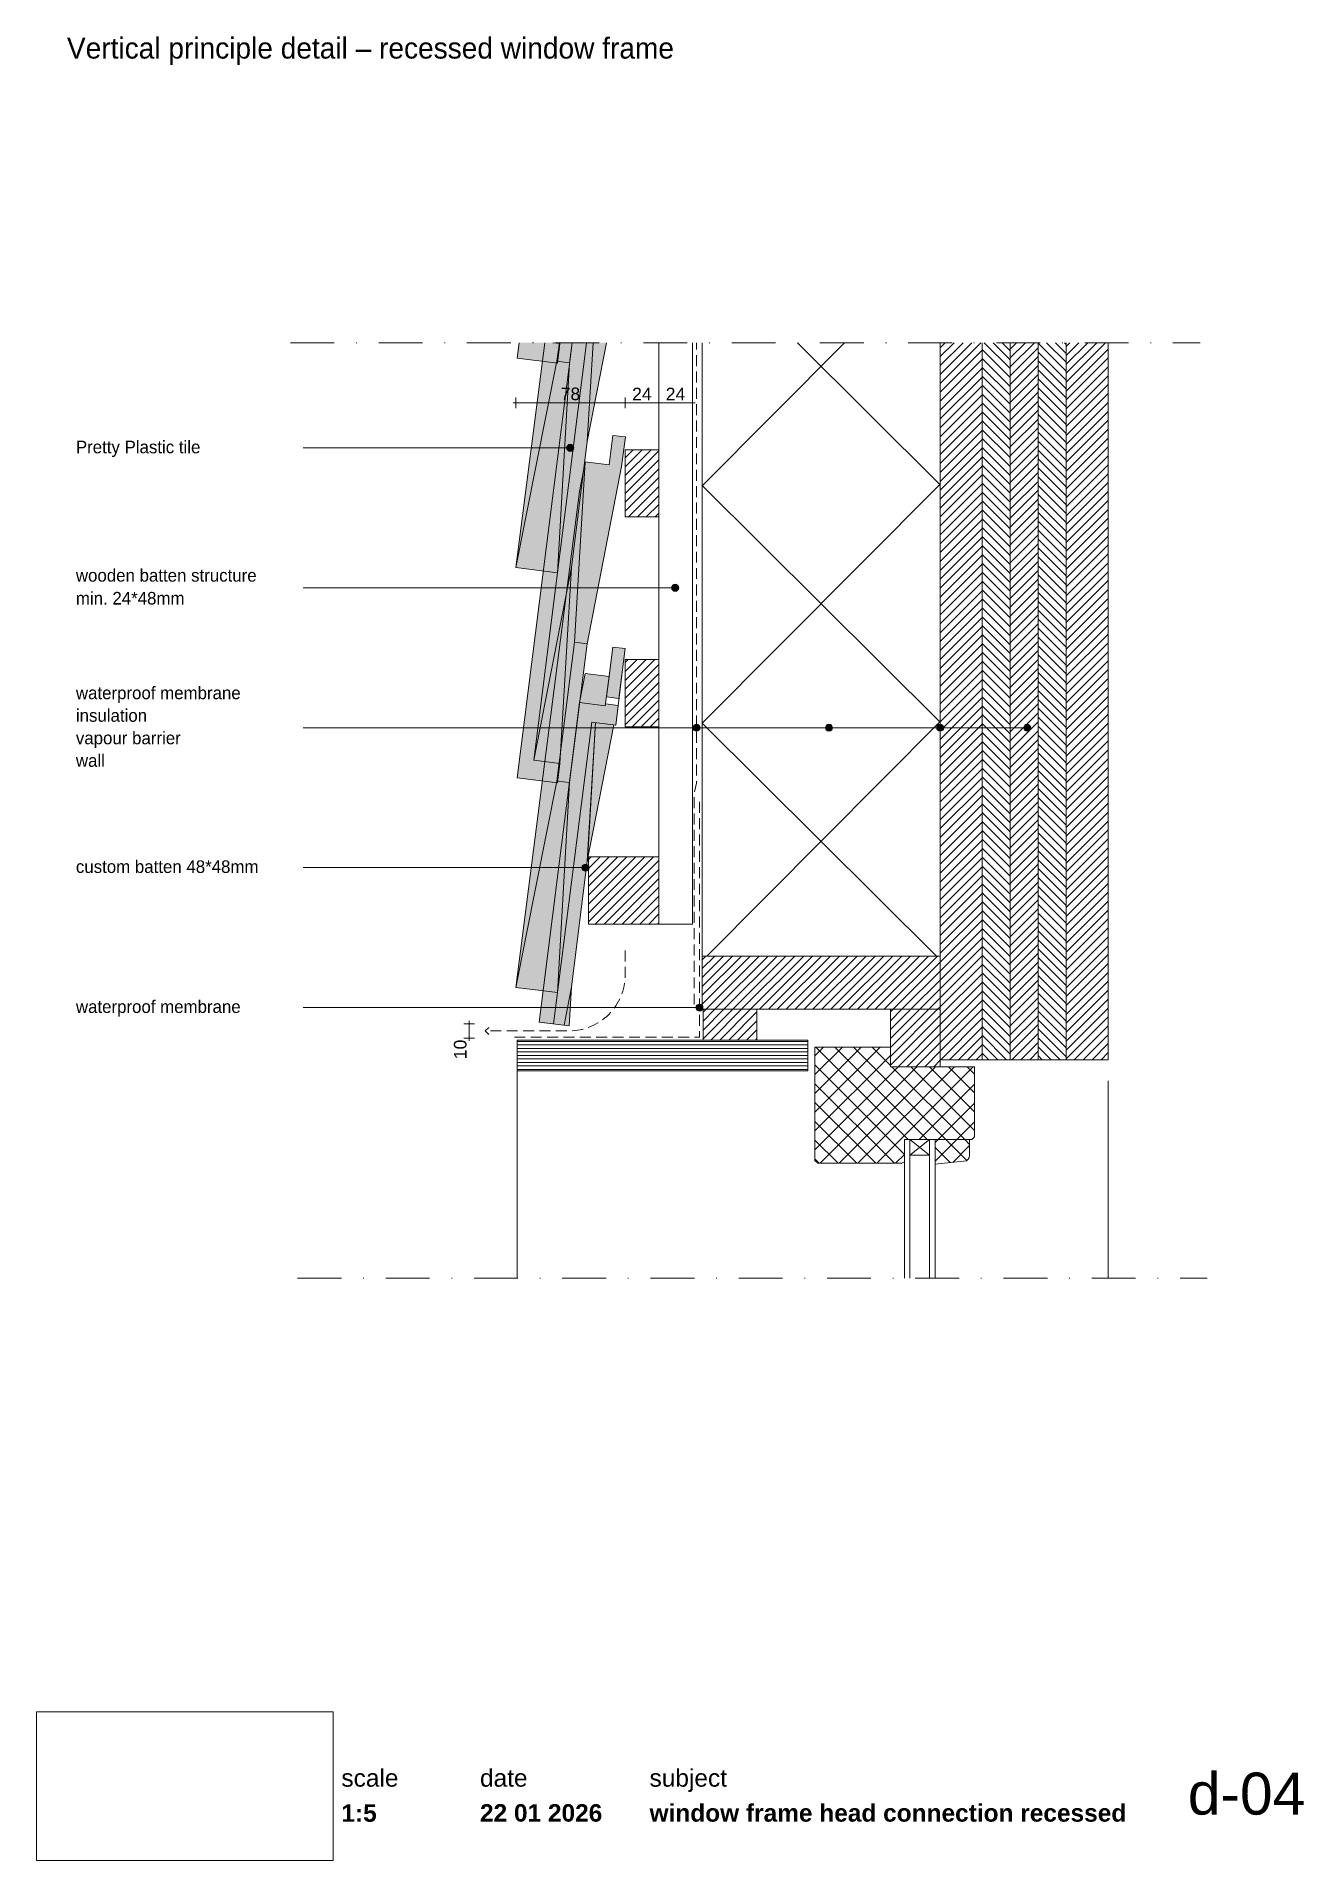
# Paper-space layout 'd-04 window frame head connection recessed (1)' of a CAD drawing. Header units: millimetres. Extents: x 14 to 195, y 11 to 272.
import ezdxf
from ezdxf.xclip import XClip

# ---------------------------------------------------------------- set-up
doc = ezdxf.new("R2010")
doc.units = ezdxf.units.MM
doc.header["$MEASUREMENT"] = 0
doc.header["$XCLIPFRAME"] = 0
for name, pattern in [('B0302', [12.51, 6.26, -3.125, 0, -3.125]), ('B0701', [2.3412, 1.56, -0.7812]), ('Wipeout_Contour', [1000, 0, -1000])]:
    doc.linetypes.add(name, pattern=pattern)
for name, color, linetype in [('#01', 7, 'Continuous'), ('00 tegels', 7, 'Continuous'), ('Dim - 1_50_100', 7, 'Continuous'), ('Info - 1_50_100', 7, 'Continuous'), ('Info - 1_5_10', 7, 'Continuous'), ('Info - Nederlands', 7, 'Continuous')]:
    doc.layers.add(name, color=color, linetype=linetype)
doc.styles.add('GENERATED_STYLE_1', font='HelveticaNeue.ttc')
doc.styles.add('GENERATED_STYLE_2', font='HelveticaNeue.ttc')
doc.styles.add('GENERATED_STYLE_3', font='Helvetica.ttc')
doc.styles.add('GENERATED_STYLE_4', font='')
doc.styles.get('GENERATED_STYLE_4').set_extended_font_data('Work Sans')
picture_1 = doc.add_image_def('image1.png', size_in_pixel=(317, 159))
pattern_1 = [(45, (-1318.63465, -121.7596), (-0.6363961, 0.6363961), [])]
pattern_2 = [(45, (-1318.6347, -121.7596), (-1.343503, 1.343503), []), (135, (-1318.6347, -121.7596), (1.343503, 1.343503), [])]
pattern_3 = [(315, (-1318.63465, -121.7596), (0.6363961, 0.6363961), [])]

# ---------------------------------------------------------------- blocks, each defined once
blk = doc.blocks.new('Drawing_1_1', base_point=(-200, 60))
at = {"color": 2, "linetype": 'Continuous', "lineweight": 0}
for s, insert, char_height, attachment_point, style in [('\\A1;{\\pql;\\fHelvetica Neue|b0|i0|c0|p0;\\W1.000000;date}', (77.08, 24.14), 2.5, 1, 'GENERATED_STYLE_1'), ('\\A1;{\\pql;\\fHelvetica Neue|b0|i0|c0|p0;\\W1.000000;subject}', (101.31, 24.14), 2.5, 1, 'GENERATED_STYLE_1'), ('\\A1;{\\pqr;\\fHelvetica Neue|b0|i0|c0|p0;\\W1.000000;d-04}', (195, 23.65), 6, 3, 'GENERATED_STYLE_1'), ('\\A1;{\\pql;\\fHelvetica Neue|b1|i0|c0|p0;\\W1.000000;1:5}', (57.28, 19.12), 2.5, 1, 'GENERATED_STYLE_2'), ('\\A1;{\\pql;\\fHelvetica Neue|b1|i0|c0|p0;\\W1.000000;22 01 2026}', (77.08, 19.14), 2.5, 1, 'GENERATED_STYLE_2'), ('\\A1;{\\pql;\\fHelvetica Neue|b1|i0|c0|p0;\\W1.000000;window frame head connection recessed}', (101.31, 19.14), 2.5, 1, 'GENERATED_STYLE_2')]:
    blk.add_mtext(s, dxfattribs=dict(at, insert=insert, char_height=char_height, attachment_point=attachment_point, style=style))
at = {"color": 254, "linetype": 'Wipeout_Contour', "lineweight": 0, "ltscale": 174.062972}
blk.add_wipeout([(13.71, 11.09), (56.11, 11.09), (56.11, 32.35), (13.71, 32.35)], dxfattribs=at)
at = {"color": 2, "linetype": 'Continuous', "lineweight": 0, "insert": (57.28, 24.14), "char_height": 2.5, "attachment_point": 1, "style": 'GENERATED_STYLE_1'}
blk.add_mtext('\\A1;{\\pql;\\fHelvetica Neue|b0|i0|c0|p0;\\W1.000000;scale}', dxfattribs=at)
at = {"color": 9, "lineweight": 0}
image = blk.add_image(picture_1, insert=(13.71, 11.09), size_in_units=(42.4, 21.27), dxfattribs=at)
image.set_boundary_path([(-0.5, -0.5), (316.5, 158.5)])
blk = doc.blocks.new('Drawing_2_1', base_point=(-1318.63, -121.76))
at = {"layer": '#01', "linetype": 'Continuous', "lineweight": 0, "true_color": 0x000000}
for points in [[(89.47, 212.99), (89.51, 212.8), (89.62, 212.64), (89.78, 212.53), (89.97, 212.49), (90.16, 212.53), (90.32, 212.64), (90.43, 212.8), (90.47, 212.99), (90.43, 213.18), (90.32, 213.35), (90.16, 213.46), (89.97, 213.49), (89.78, 213.46), (89.62, 213.35), (89.51, 213.18)], [(104.47, 192.99), (104.51, 192.8), (104.62, 192.64), (104.78, 192.53), (104.97, 192.49), (105.17, 192.53), (105.33, 192.64), (105.44, 192.8), (105.47, 192.99), (105.44, 193.18), (105.33, 193.35), (105.17, 193.46), (104.97, 193.49), (104.78, 193.46), (104.62, 193.35), (104.51, 193.18)], [(107.51, 172.99), (107.55, 172.8), (107.66, 172.64), (107.82, 172.53), (108.01, 172.49), (108.2, 172.53), (108.36, 172.64), (108.47, 172.8), (108.51, 172.99), (108.47, 173.18), (108.36, 173.35), (108.2, 173.46), (108.01, 173.49), (107.82, 173.46), (107.66, 173.35), (107.55, 173.18)], [(126.45, 172.99), (126.48, 172.8), (126.59, 172.64), (126.75, 172.53), (126.95, 172.49), (127.14, 172.53), (127.3, 172.64), (127.41, 172.8), (127.45, 172.99), (127.41, 173.18), (127.3, 173.35), (127.14, 173.46), (126.95, 173.49), (126.75, 173.46), (126.59, 173.35), (126.48, 173.18)], [(142.34, 172.99), (142.38, 172.8), (142.48, 172.64), (142.65, 172.53), (142.84, 172.49), (143.03, 172.53), (143.19, 172.64), (143.3, 172.8), (143.34, 172.99), (143.3, 173.18), (143.19, 173.35), (143.03, 173.46), (142.84, 173.49), (142.65, 173.46), (142.48, 173.35), (142.38, 173.18)], [(154.78, 172.99), (154.82, 172.8), (154.92, 172.64), (155.09, 172.53), (155.28, 172.49), (155.47, 172.53), (155.63, 172.64), (155.74, 172.8), (155.78, 172.99), (155.74, 173.18), (155.63, 173.35), (155.47, 173.46), (155.28, 173.49), (155.09, 173.46), (154.92, 173.35), (154.82, 173.18)], [(91.65, 152.99), (91.69, 152.8), (91.8, 152.64), (91.96, 152.53), (92.15, 152.49), (92.35, 152.53), (92.51, 152.64), (92.62, 152.8), (92.65, 152.99), (92.62, 153.18), (92.51, 153.35), (92.35, 153.46), (92.15, 153.49), (91.96, 153.46), (91.8, 153.35), (91.69, 153.18)], [(107.94, 132.99), (107.98, 132.8), (108.08, 132.64), (108.25, 132.53), (108.44, 132.49), (108.63, 132.53), (108.79, 132.64), (108.9, 132.8), (108.94, 132.99), (108.9, 133.18), (108.79, 133.35), (108.63, 133.46), (108.44, 133.49), (108.25, 133.46), (108.08, 133.35), (107.98, 133.18)]]:
    blk.add_hatch(color=18, dxfattribs=at).paths.add_polyline_path(points)
at = {"layer": '00 tegels', "linetype": 'Continuous', "lineweight": 0, "true_color": 0xffffff}
for points in [[(86.33, 228.02), (82.21, 195.88), (88.14, 195.13), (89.88, 225.15), (90.25, 228.02)], [(92.31, 228.02), (84.79, 168.36), (88.49, 167.89), (90.14, 195.91), (92.53, 214.5), (95.15, 228.02)], [(88.5, 228.02), (87.49, 228.02), (88.49, 227.89)], [(88.14, 135.13), (89.88, 165.15), (92.39, 184.99), (97.31, 210.3), (97.85, 214.54), (96.05, 214.76), (95.52, 210.56), (92.13, 210.98), (91.29, 206.76), (82.21, 135.88)], [(92.11, 180.74), (91.3, 176.57), (94.99, 176.1), (95.52, 180.31)], [(89.82, 130.38), (90.14, 135.91), (92.53, 154.5), (96.2, 173.38), (93.04, 173.78), (87.6, 130.66)]]:
    blk.add_hatch(color=7, dxfattribs=at).paths.add_polyline_path(points)
at = {"layer": '00 tegels', "linetype": 'Continuous', "lineweight": 0, "true_color": 0xe4e7e8}
for points in [[(82.38, 165.81), (88.14, 165.09), (88.49, 167.89), (84.79, 168.36), (92.31, 228.02), (90.23, 228.02)], [(82.38, 225.81), (88.14, 225.09), (88.49, 227.89), (87.49, 228.02), (82.66, 228.02)], [(97.84, 184.3), (96.05, 184.52), (95.15, 177.39), (96.94, 177.17)], [(91.3, 176.57), (85.55, 130.92), (87.6, 130.66), (93.04, 173.78), (96.47, 173.35), (96.82, 176.18), (95.03, 176.4), (94.99, 176.1)]]:
    blk.add_hatch(color=254, dxfattribs=at).paths.add_polyline_path(points)
at = {"layer": 'Info - 1_50_100', "linetype": 'Continuous', "lineweight": 0, "true_color": 0x000000}
h = blk.add_hatch(dxfattribs=at)
h.set_pattern_fill('415_Isolatie_ruit_0001', color=18, style=0, pattern_type=2)
h.set_pattern_definition([(45.152, (108.837, 241.51), (-16.9703, 16.8807), []), (135.152, (108.837, 241.51), (16.9703, 17.0605), [])])
h.paths.add_polyline_path([(142.84, 228.02), (108.84, 228.02), (108.84, 140.34), (142.84, 140.34)])
h = blk.add_hatch(dxfattribs=at)
h.set_pattern_fill('310_Naaldhout__01__0001', color=18, style=0, pattern_type=2)
h.set_pattern_definition(pattern_1)
h.paths.add_polyline_path([(148.84, 228.02), (142.84, 228.02), (142.84, 125.54), (148.84, 125.54)])
h = blk.add_hatch(dxfattribs=at)
h.set_pattern_fill('310_Naaldhout__02__0001', color=18, style=0, pattern_type=2)
h.set_pattern_definition(pattern_3)
h.paths.add_polyline_path([(152.84, 228.02), (148.84, 228.02), (148.84, 125.54), (152.84, 125.54)])
h = blk.add_hatch(dxfattribs=at)
h.set_pattern_fill('310_Naaldhout__01__0001', color=18, style=0, pattern_type=2)
h.set_pattern_definition(pattern_1)
h.paths.add_polyline_path([(156.84, 228.02), (152.84, 228.02), (152.84, 125.54), (156.84, 125.54)])
h = blk.add_hatch(dxfattribs=at)
h.set_pattern_fill('310_Naaldhout__02__0001', color=18, style=0, pattern_type=2)
h.set_pattern_definition(pattern_3)
h.paths.add_polyline_path([(160.84, 228.02), (156.84, 228.02), (156.84, 125.54), (160.84, 125.54)])
h = blk.add_hatch(dxfattribs=at)
h.set_pattern_fill('310_Naaldhout__01__0001', color=18, style=0, pattern_type=2)
h.set_pattern_definition(pattern_1)
h.paths.add_polyline_path([(166.84, 228.02), (160.84, 228.02), (160.84, 125.54), (166.84, 125.54)])
h = blk.add_hatch(dxfattribs=at)
h.set_pattern_fill('310_Naaldhout__01__0001', color=18, style=0, pattern_type=2)
h.set_pattern_definition(pattern_1)
h.paths.add_polyline_path([(108.84, 132.74), (142.84, 132.74), (142.84, 140.34), (108.84, 140.34)])
h = blk.add_hatch(dxfattribs=at)
h.set_pattern_fill('310_Naaldhout__01__0001', color=18, style=0, pattern_type=2)
h.set_pattern_definition(pattern_1)
h.paths.add_polyline_path([(108.97, 128.34), (116.65, 128.34), (116.65, 132.74), (108.97, 132.74)])
h = blk.add_hatch(dxfattribs=at)
h.set_pattern_fill('310_Naaldhout__01__0001', color=18, style=0, pattern_type=2)
h.set_pattern_definition(pattern_1)
h.paths.add_polyline_path([(135.75, 124.54), (142.84, 124.54), (142.84, 132.74), (135.75, 132.74)])
h = blk.add_hatch(dxfattribs=at)
h.set_pattern_fill('325_Houtachtig_plaatmate_E0', color=18, style=0, pattern_type=2)
h.set_pattern_definition([(0, (193.70536, 126.1441), (0, 0.5), [])])
h.paths.add_polyline_path([(123.95, 123.94), (123.95, 128.34), (82.38, 128.34), (82.38, 123.94)])
at = {"layer": 'Info - 1_5_10', "linetype": 'Continuous', "lineweight": 0, "true_color": 0x99a3a6}
h = blk.add_hatch(dxfattribs=at)
h.set_pattern_fill('310_Naaldhout__01__0001', color=253, style=0, pattern_type=2)
h.set_pattern_definition(pattern_1)
h.paths.add_polyline_path([(97.84, 212.72), (97.84, 203.12), (102.64, 203.12), (102.64, 212.72)])
h = blk.add_hatch(dxfattribs=at)
h.set_pattern_fill('310_Naaldhout__01__0001', color=253, style=0, pattern_type=2)
h.set_pattern_definition(pattern_1)
h.paths.add_polyline_path([(97.84, 182.72), (97.84, 173.12), (102.64, 173.12), (102.64, 182.72)])
h = blk.add_hatch(dxfattribs=at)
h.set_pattern_fill('310_Naaldhout__01__0001', color=253, style=0, pattern_type=2)
h.set_pattern_definition(pattern_1)
h.paths.add_polyline_path([(92.6, 154.52), (92.6, 144.92), (102.64, 144.92), (102.64, 154.52)])
h = blk.add_hatch(dxfattribs=at)
h.set_pattern_fill('305_Loofhout__02__0001', color=253, style=0, pattern_type=2)
h.set_pattern_definition(pattern_2)
h.paths.add_polyline_path([(135.75, 127.34), (124.95, 127.34), (124.95, 111.14), (125.35, 110.74), (137.35, 110.74), (137.72, 110.94), (137.72, 114.14), (143.95, 114.14), (147.35, 114.14), (147.75, 114.54), (147.75, 124.54), (135.75, 124.54)])
h = blk.add_hatch(dxfattribs=at)
h.set_pattern_fill('305_Loofhout__02__0001', color=253, style=0, pattern_type=2)
h.set_pattern_definition(pattern_2)
h.paths.add_polyline_path([(142.12, 114.14), (142.12, 110.6), (146.61, 111.08, 0.246914), (147.04, 112.17), (147.04, 114.14)])
at = {"layer": '#01', "color": 9, "linetype": 'Continuous', "lineweight": 0}
for p, q in [((89.47, 212.99), (51.8, 212.99)), ((104.47, 192.99), (51.8, 192.99)), ((142.34, 172.99), (51.8, 172.99)), ((107.51, 172.99), (51.8, 172.99)), ((154.78, 172.99), (64.24, 172.99)), ((126.45, 172.99), (68.62, 172.99)), ((91.65, 152.99), (51.8, 152.99)), ((107.94, 132.99), (51.8, 132.99)), ((85.55, 130.92), (89.82, 130.38)), ((82.38, 124.74), (82.38, 94.3)), ((166.84, 122.54), (166.84, 94.3)), ((138.52, 111.88), (141.32, 114.14)), ((141.32, 111.88), (138.52, 114.14))]:
    blk.add_line(p, q, dxfattribs=at)
at = {"layer": '#01', "color": 4, "linetype": 'Continuous', "lineweight": 0, "flags": 128}
blk.add_lwpolyline([(142.84, 228.02), (142.84, 125.54), (166.84, 125.54), (166.84, 228.02)], dxfattribs=at)
at = {"layer": '#01', "color": 2, "linetype": 'B0701', "lineweight": 0, "flags": 128}
blk.add_lwpolyline([(81.99, 128.76), (108.44, 128.76), (108.44, 162.89)], dxfattribs=at)
at = {"layer": '#01', "color": 1, "linetype": 'Continuous', "lineweight": 0}
for centre in [(89.97, 212.99), (104.97, 192.99), (108.01, 172.99), (126.95, 172.99), (142.84, 172.99), (155.28, 172.99), (92.15, 152.99), (108.44, 132.99)]:
    blk.add_circle(centre, 0.5, dxfattribs=at)
at = {"layer": '00 tegels', "color": 253, "linetype": 'Continuous', "lineweight": 0, "true_color": 0x99a3a6}
for p, q in [((82.21, 195.88), (86.33, 228.02)), ((88.08, 225.37), (88.42, 228.02)), ((88.42, 228.02), (88.08, 225.37)), ((90.25, 228.02), (89.88, 225.15)), ((82.21, 195.88), (88.08, 225.37)), ((88.08, 225.37), (82.21, 195.88)), ((89.88, 225.15), (88.08, 225.37)), ((88.08, 225.37), (89.88, 225.15)), ((89.88, 225.15), (88.14, 195.13)), ((95.52, 210.56), (96.05, 214.76)), ((96.05, 214.76), (97.85, 214.54)), ((97.85, 214.54), (97.31, 210.3)), ((90.59, 185.22), (92.13, 210.98)), ((92.13, 210.98), (90.59, 185.22)), ((91.29, 206.76), (92.13, 210.98)), ((92.13, 210.98), (95.52, 210.56)), ((97.31, 210.3), (92.39, 184.99)), ((82.21, 135.88), (91.29, 206.76)), ((88.14, 195.13), (82.21, 195.88)), ((88.08, 165.37), (90.59, 185.22)), ((90.59, 185.22), (88.08, 165.37)), ((92.39, 184.99), (90.59, 185.22)), ((90.59, 185.22), (92.39, 184.99)), ((92.39, 184.99), (89.88, 165.15)), ((82.21, 135.88), (88.08, 165.37)), ((88.08, 165.37), (82.21, 135.88)), ((89.88, 165.15), (88.08, 165.37)), ((88.08, 165.37), (89.88, 165.15)), ((89.88, 165.15), (88.14, 135.13)), ((88.14, 135.13), (82.21, 135.88))]:
    blk.add_line(p, q, dxfattribs=at)
at = {"layer": '00 tegels', "color": 2, "linetype": 'Continuous', "lineweight": 0}
for p, q in [((82.38, 165.81), (90.23, 228.02)), ((82.38, 225.81), (82.66, 228.02)), ((92.31, 228.02), (84.79, 168.36)), ((87.49, 228.02), (88.49, 227.89)), ((88.49, 227.89), (88.14, 225.09)), ((88.14, 225.09), (82.38, 225.81)), ((95.57, 180.71), (96.05, 184.52)), ((96.05, 184.52), (97.84, 184.3)), ((97.84, 184.3), (97.36, 180.48)), ((94.99, 176.1), (95.47, 179.92)), ((97.26, 179.69), (96.47, 173.35)), ((85.55, 130.92), (91.3, 176.57)), ((91.3, 176.57), (94.99, 176.1)), ((93.04, 173.78), (87.6, 130.66)), ((96.47, 173.35), (93.04, 173.78)), ((84.79, 168.36), (88.49, 167.89)), ((88.49, 167.89), (88.14, 165.09)), ((88.14, 165.09), (82.38, 165.81))]:
    blk.add_line(p, q, dxfattribs=at)
at = {"layer": '00 tegels', "color": 9, "linetype": 'Continuous', "lineweight": 0}
for p, q in [((88.49, 227.89), (87.49, 228.02)), ((88.5, 228.02), (88.49, 227.89)), ((95.15, 228.02), (92.41, 213.91)), ((92.41, 213.91), (93.24, 228.02)), ((90.14, 195.91), (92.41, 213.91)), ((84.79, 168.36), (90.14, 195.91)), ((90.14, 195.91), (88.49, 167.89)), ((92.11, 180.74), (91.3, 176.57)), ((95.52, 180.31), (92.11, 180.74)), ((95.57, 180.71), (95.47, 179.92)), ((97.36, 180.48), (97.26, 179.69)), ((96.2, 173.38), (92.41, 153.91)), ((92.44, 153.91), (93.6, 173.72)), ((88.49, 167.89), (84.79, 168.36)), ((90.14, 135.91), (92.41, 153.91)), ((89.09, 130.47), (90.14, 135.91)), ((90.14, 135.91), (89.82, 130.38))]:
    blk.add_line(p, q, dxfattribs=at)
at = {"layer": '00 tegels', "color": 2, "linetype": 'Continuous', "lineweight": 0, "flags": 128}
for points in [[(97.84, 184.3), (96.05, 184.52), (95.15, 177.39), (96.94, 177.17)], [(91.3, 176.57), (85.55, 130.92), (87.6, 130.66), (93.04, 173.78), (96.47, 173.35), (96.82, 176.18), (95.03, 176.4), (94.99, 176.1)]]:
    blk.add_lwpolyline(points, close=True, dxfattribs=at)
at = {"layer": '00 tegels', "color": 9, "linetype": 'Continuous', "lineweight": 0, "flags": 128}
for points in [[(95.52, 180.31), (92.11, 180.74), (91.3, 176.57)], [(95.38, 179.18), (95.25, 178.19)], [(96.2, 173.38), (92.41, 153.91), (93.58, 173.72)], [(90.14, 135.91), (92.41, 153.91)]]:
    blk.add_lwpolyline(points, dxfattribs=at)
at = {"layer": 'Dim - 1_50_100', "color": 1, "linetype": 'Continuous', "lineweight": 0}
for p, q in [((81.81, 219.42), (82.21, 219.42)), ((82.21, 218.67), (82.21, 220.17)), ((82.21, 219.42), (97.84, 219.42)), ((97.84, 218.67), (97.84, 220.17)), ((97.84, 219.42), (102.64, 219.42)), ((102.64, 218.67), (102.64, 220.17)), ((102.64, 219.42), (107.44, 219.42)), ((107.44, 218.67), (107.44, 220.17)), ((107.44, 219.42), (107.84, 219.42)), ((76.29, 130.68), (74.79, 130.68)), ((75.54, 130.68), (75.54, 131.08)), ((75.54, 128.63), (75.54, 130.68)), ((76.29, 128.63), (74.79, 128.63)), ((75.54, 128.23), (75.54, 128.63))]:
    blk.add_line(p, q, dxfattribs=at)
at = {"layer": 'Info - 1_50_100', "color": 3, "linetype": 'Continuous', "lineweight": 0}
blk.add_line((142.84, 130.14), (142.84, 228.02), dxfattribs=at)
at = {"layer": 'Info - 1_50_100', "color": 9, "linetype": 'Continuous', "lineweight": 0}
for q in [(78.33, 130.16), (78.33, 129.16)]:
    blk.add_line((77.83, 129.66), q, dxfattribs=at)
at = {"layer": 'Info - 1_50_100', "color": 9, "linetype": 'Continuous', "lineweight": 0, "flags": 128}
for points in [[(107.44, 228.02), (107.44, 144.92), (102.64, 144.92), (102.64, 228.02)], [(148.84, 228.02), (148.84, 125.54), (142.84, 125.54), (142.84, 228.02)], [(152.84, 228.02), (152.84, 125.54), (148.84, 125.54), (148.84, 228.02)], [(156.84, 228.02), (156.84, 125.54), (152.84, 125.54), (152.84, 228.02)], [(160.84, 228.02), (160.84, 125.54), (156.84, 125.54), (156.84, 228.02)], [(166.84, 228.02), (166.84, 125.54), (160.84, 125.54), (160.84, 228.02)]]:
    blk.add_lwpolyline(points, dxfattribs=at)
at = {"layer": 'Info - 1_50_100', "color": 2, "linetype": 'B0701', "lineweight": 0, "flags": 128}
blk.add_lwpolyline([(107.68, 133.41), (107.68, 163.53), (108.01, 165.05), (108.01, 228.02)], dxfattribs=at)
at = {"layer": 'Info - 1_50_100', "color": 1, "linetype": 'Continuous', "lineweight": 0, "flags": 128}
blk.add_lwpolyline([(142.84, 228.02), (142.84, 140.34), (108.84, 140.34), (108.84, 228.02)], dxfattribs=at)
at = {"layer": 'Info - 1_50_100', "color": 9, "linetype": 'B0701', "lineweight": 0, "flags": 128}
blk.add_lwpolyline([(97.82, 141.15), (97.82, 137.66, -0.414214), (89.82, 129.66), (77.83, 129.66)], format="xyb", dxfattribs=at)
at = {"layer": 'Info - 1_50_100', "color": 2, "linetype": 'Continuous', "lineweight": 0, "flags": 128}
for points in [[(108.84, 132.74), (108.84, 140.34), (142.84, 140.34), (142.84, 132.74)], [(135.75, 124.54), (142.84, 124.54), (142.84, 132.74), (135.75, 132.74)]]:
    blk.add_lwpolyline(points, close=True, dxfattribs=at)
at = {"layer": 'Info - 1_50_100', "color": 9, "linetype": 'Continuous', "lineweight": 0, "flags": 128}
for points in [[(108.97, 128.34), (116.65, 128.34), (116.65, 132.74), (108.97, 132.74)], [(123.95, 123.94), (123.95, 128.34), (82.38, 128.34), (82.38, 123.94)]]:
    blk.add_lwpolyline(points, close=True, dxfattribs=at)
at = {"layer": 'Info - 1_5_10', "color": 1, "linetype": 'Continuous', "lineweight": 0, "flags": 128}
for points in [[(97.84, 212.72), (102.64, 212.72), (102.64, 203.12), (97.84, 203.12)], [(97.84, 182.72), (102.64, 182.72), (102.64, 173.12), (97.84, 173.12)], [(92.6, 154.52), (102.64, 154.52), (102.64, 144.92), (92.6, 144.92)], [(138.52, 114.14), (141.32, 114.14), (141.32, 111.88), (138.52, 111.88)]]:
    blk.add_lwpolyline(points, close=True, dxfattribs=at)
at = {"layer": 'Info - 1_5_10', "color": 2, "linetype": 'Continuous', "lineweight": 0, "flags": 128}
blk.add_lwpolyline([(135.75, 127.34), (135.75, 124.54), (147.75, 124.54), (147.75, 114.54), (147.35, 114.14), (143.95, 114.14), (137.72, 114.14), (137.72, 110.94), (137.35, 110.74), (125.35, 110.74), (124.95, 111.14), (124.95, 127.34)], close=True, dxfattribs=at)
at = {"layer": 'Info - 1_5_10', "color": 9, "linetype": 'Continuous', "lineweight": 0, "flags": 128}
for points in [[(138.52, 94.3), (138.52, 114.14), (137.72, 114.14), (137.72, 94.3)], [(142.12, 94.3), (142.12, 114.14), (141.32, 114.14), (141.32, 94.3)]]:
    blk.add_lwpolyline(points, dxfattribs=at)
at = {"layer": 'Info - 1_5_10', "color": 2, "linetype": 'Continuous', "lineweight": 0, "flags": 128}
blk.add_lwpolyline([(142.12, 114.14), (147.04, 114.14), (147.04, 112.17, -0.246914), (146.61, 111.08), (142.12, 110.6)], format="xyb", close=True, dxfattribs=at)
at = {"layer": 'Dim - 1_50_100', "color": 2, "linetype": 'Continuous', "lineweight": 0, "char_height": 1.8, "width": 2.8266, "attachment_point": 7, "style": 'GENERATED_STYLE_3'}
for s, insert in [('\\A1;{\\pql;\\fHelvetica|b0|i0|c0|p0;\\W1.000000;78}', (88.61, 219.78)), ('\\A1;{\\pql;\\fHelvetica|b0|i0|c0|p0;\\W1.000000;24}', (98.82, 219.78)), ('\\A1;{\\pql;\\fHelvetica|b0|i0|c0|p0;\\W1.000000;24}', (103.62, 219.78))]:
    blk.add_mtext(s, dxfattribs=dict(at, insert=insert))
at = {"layer": 'Dim - 1_50_100', "color": 2, "linetype": 'Continuous', "lineweight": 0, "insert": (75.18, 125.61), "char_height": 1.8, "width": 2.8266, "attachment_point": 7, "rotation": 90, "style": 'GENERATED_STYLE_3'}
blk.add_mtext('\\A1;{\\pql;\\fHelvetica|b0|i0|c0|p0;\\W1.000000;10}', dxfattribs=at)
at = {"layer": 'Info - Nederlands', "color": 2, "linetype": 'Continuous', "lineweight": 0, "char_height": 1.8, "attachment_point": 4, "style": 'GENERATED_STYLE_4'}
for s, insert in [('\\A1;{\\pql;\\fWork Sans|b0|i0|c0|p0;\\W1.000000;Pretty Plastic tile }', (19.34, 212.84)), ('\\A1;{\\pql;\\fWork Sans|b0|i0|c0|p0;\\W1.000000;waterproof membrane}', (19.34, 132.85))]:
    blk.add_mtext(s, dxfattribs=dict(at, insert=insert))
at = {"layer": 'Info - Nederlands', "color": 2, "linetype": 'Continuous', "lineweight": 0, "char_height": 1.8, "width": 30.8877, "attachment_point": 4, "style": 'GENERATED_STYLE_4'}
for s, insert, line_spacing_factor in [('\\A1;{\\pql;\\fWork Sans|b0|i0|c0|p0;\\W1.000000;wooden batten structure\\P\\pql;\\fWork Sans|b0|i0|c0|p0;\\W1.000000;min. 24*48mm}', (19.34, 193.12), 1.089132), ('\\A1;{\\pql;\\fWork Sans|b0|i0|c0|p0;\\W1.000000;custom batten 48*48mm}', (19.34, 153.12), 1.144272)]:
    blk.add_mtext(s, dxfattribs=dict(at, insert=insert, line_spacing_factor=line_spacing_factor))
at = {"layer": 'Info - Nederlands', "color": 2, "linetype": 'Continuous', "lineweight": 0, "insert": (19.34, 173.12), "char_height": 1.8, "attachment_point": 4, "line_spacing_factor": 1.07353, "style": 'GENERATED_STYLE_4'}
blk.add_mtext('\\A1;{\\pql;\\fWork Sans|b0|i0|c0|p0;\\W1.000000;waterproof membrane\\P\\pql;\\fWork Sans|b0|i0|c0|p0;\\W1.000000;insulation\\P\\pql;\\fWork Sans|b0|i0|c0|p0;\\W1.000000;vapour barrier\\P\\pql;\\fWork Sans|b0|i0|c0|p0;\\W1.000000;wall}', dxfattribs=at)

psp = doc.layouts.new('d-04 window frame head connection recessed (1)')

# ---------------------------------------------------------------- linework, layer by layer
at = {"layer": '#01', "color": 3, "linetype": 'B0302', "lineweight": 0}
for p, q in [((50, 228.02), (180, 228.02)), ((51.01, 94.3), (181.01, 94.3))]:
    psp.add_line(p, q, dxfattribs=at)

# ---------------------------------------------------------------- block references
at = {"color": 4, "linetype": 'Continuous', "lineweight": 0}
ref = psp.add_blockref('Drawing_2_1', (-1318.63, -121.76), dxfattribs=at)
XClip(ref).set_block_clipping_path([(12.063748611, 94.2964502716), (198.4719860943, 228.0214961829)])
ref = psp.add_blockref('Drawing_1_1', (-200, 60), dxfattribs=at)
XClip(ref).set_block_clipping_path([(-287.3178906032, -75.7273941135), (502.7286062445, 56.3449743075)])

# ---------------------------------------------------------------- texts
at = {"layer": 'Info - 1_5_10', "color": 2, "linetype": 'Continuous', "lineweight": 0, "insert": (18.06, 267.72), "char_height": 3, "attachment_point": 7, "style": 'GENERATED_STYLE_4'}
psp.add_mtext('\\A1;{\\pql;\\fWork Sans|b0|i0|c0|p0;\\W1.000000;Vertical principle detail – recessed window frame}', dxfattribs=at)

doc.saveas('drawing.dxf')
